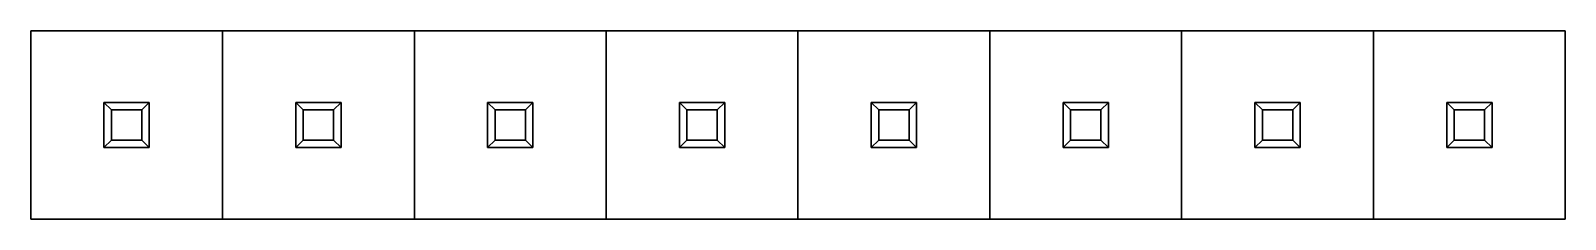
# Model space of a CAD drawing. Extents: x -1.3 to 19.1, y -1.2 to 1.2.
import ezdxf

# ---------------------------------------------------------------- set-up
doc = ezdxf.new("R2010")
doc.units = 0
doc.layers.get('0').update_dxf_attribs({"linetype": 'CONTINUOUS'})

# ---------------------------------------------------------------- blocks, each defined once
blk = doc.blocks.new('*U2')
at = {"color": 50, "extrusion": (0, 0.948683, -0.316228)}
for p, q in [((-0.2, 0.2, -3), (-0.3, 0.3, -2.7)), ((-0.3, 0.3, -2.7), (0.3, 0.3, -2.7)), ((0.2, 0.2, -3), (0.3, 0.3, -2.7)), ((0.2, 0.2, -3), (-0.2, 0.2, -3))]:
    blk.add_line(p, q, dxfattribs=at)
at = {"color": 50, "extrusion": (-0.948683, 0, -0.316228)}
for p, q in [((-0.3, -0.3, -2.7), (-0.3, 0.3, -2.7)), ((-0.2, 0.2, -3), (-0.3, 0.3, -2.7)), ((-0.2, 0.2, -3), (-0.2, -0.2, -3)), ((-0.3, -0.3, -2.7), (-0.2, -0.2, -3))]:
    blk.add_line(p, q, dxfattribs=at)
at = {"color": 50, "extrusion": (-1, 0, 0)}
for p, q in [((-0.3, -0.3, -2.7), (-0.3, 0.3, -2.7)), ((-0.3, 0.3, 9.1), (-0.3, -0.3, 9.1)), ((-0.3, 0.3, -2.7), (-0.3, 0.3, 9.1)), ((-0.3, -0.3, -2.7), (-0.3, -0.3, 9.1))]:
    blk.add_line(p, q, dxfattribs=at)
at = {"color": 50, "extrusion": (-0.948683, 0, 0.316228)}
for p, q in [((-0.2, 0.2, 9.4), (-0.3, 0.3, 9.1)), ((-0.3, 0.3, 9.1), (-0.3, -0.3, 9.1)), ((-0.2, -0.2, 9.4), (-0.2, 0.2, 9.4)), ((-0.2, -0.2, 9.4), (-0.3, -0.3, 9.1))]:
    blk.add_line(p, q, dxfattribs=at)
at = {"color": 50, "extrusion": (0, 0.948683, 0.316228)}
for p, q in [((0.3, 0.3, 9.1), (-0.3, 0.3, 9.1)), ((-0.2, 0.2, 9.4), (-0.3, 0.3, 9.1)), ((0.2, 0.2, 9.4), (0.3, 0.3, 9.1)), ((-0.2, 0.2, 9.4), (0.2, 0.2, 9.4))]:
    blk.add_line(p, q, dxfattribs=at)
at = {"color": 50, "extrusion": (0, 1, 0)}
for p, q in [((-0.3, 0.3, -2.7), (0.3, 0.3, -2.7)), ((-0.3, 0.3, -2.7), (-0.3, 0.3, 9.1)), ((0.3, 0.3, 9.1), (-0.3, 0.3, 9.1)), ((0.3, 0.3, -2.7), (0.3, 0.3, 9.1))]:
    blk.add_line(p, q, dxfattribs=at)
at = {"color": 50, "extrusion": (0.948683, 0, -0.316228)}
for p, q in [((0.2, 0.2, -3), (0.3, 0.3, -2.7)), ((0.3, 0.3, -2.7), (0.3, -0.3, -2.7)), ((0.2, -0.2, -3), (0.2, 0.2, -3)), ((0.2, -0.2, -3), (0.3, -0.3, -2.7))]:
    blk.add_line(p, q, dxfattribs=at)
at = {"color": 50, "extrusion": (0.948683, 0, 0.316228)}
for p, q in [((0.2, 0.2, 9.4), (0.3, 0.3, 9.1)), ((0.3, -0.3, 9.1), (0.3, 0.3, 9.1)), ((0.2, 0.2, 9.4), (0.2, -0.2, 9.4)), ((0.2, -0.2, 9.4), (0.3, -0.3, 9.1))]:
    blk.add_line(p, q, dxfattribs=at)
at = {"color": 50, "extrusion": (1, 0, 0)}
for p, q in [((0.3, 0.3, -2.7), (0.3, -0.3, -2.7)), ((0.3, 0.3, -2.7), (0.3, 0.3, 9.1)), ((0.3, -0.3, 9.1), (0.3, 0.3, 9.1)), ((0.3, -0.3, -2.7), (0.3, -0.3, 9.1))]:
    blk.add_line(p, q, dxfattribs=at)
at = {"color": 50, "extrusion": (0, 0, -1)}
for p, q in [((-0.2, 0.2, -3), (-0.2, -0.2, -3)), ((0.2, 0.2, -3), (-0.2, 0.2, -3)), ((0.2, -0.2, -3), (0.2, 0.2, -3)), ((-0.2, -0.2, -3), (0.2, -0.2, -3))]:
    blk.add_line(p, q, dxfattribs=at)
at = {"color": 50}
for p, q in [((-0.2, 0.2, 9.4), (0.2, 0.2, 9.4)), ((-0.2, -0.2, 9.4), (-0.2, 0.2, 9.4)), ((0.2, 0.2, 9.4), (0.2, -0.2, 9.4)), ((0.2, -0.2, 9.4), (-0.2, -0.2, 9.4))]:
    blk.add_line(p, q, dxfattribs=at)
at = {"color": 50, "extrusion": (0, -0.948683, -0.316228)}
for p, q in [((-0.3, -0.3, -2.7), (-0.2, -0.2, -3)), ((-0.2, -0.2, -3), (0.2, -0.2, -3)), ((0.2, -0.2, -3), (0.3, -0.3, -2.7)), ((0.3, -0.3, -2.7), (-0.3, -0.3, -2.7))]:
    blk.add_line(p, q, dxfattribs=at)
at = {"color": 50, "extrusion": (0, -0.948683, 0.316228)}
for p, q in [((-0.2, -0.2, 9.4), (-0.3, -0.3, 9.1)), ((0.2, -0.2, 9.4), (-0.2, -0.2, 9.4)), ((0.2, -0.2, 9.4), (0.3, -0.3, 9.1)), ((-0.3, -0.3, 9.1), (0.3, -0.3, 9.1))]:
    blk.add_line(p, q, dxfattribs=at)
at = {"color": 50, "extrusion": (0, -1, 0)}
for p, q in [((0.3, -0.3, -2.7), (-0.3, -0.3, -2.7)), ((-0.3, -0.3, 9.1), (0.3, -0.3, 9.1)), ((-0.3, -0.3, -2.7), (-0.3, -0.3, 9.1)), ((0.3, -0.3, -2.7), (0.3, -0.3, 9.1))]:
    blk.add_line(p, q, dxfattribs=at)
blk = doc.blocks.new('*U3')
at = {"color": 250, "extrusion": (-1, 0, 0)}
for p, q in [((-1.27, -1.25, 2.8), (-1.27, 1.25, 2.8)), ((-1.27, 1.25), (-1.27, 1.25, 2.8)), ((-1.27, 1.25), (-1.27, -1.25)), ((-1.27, -1.25), (-1.27, -1.25, 2.8))]:
    blk.add_line(p, q, dxfattribs=at)
at = {"color": 250, "extrusion": (0, 1, 0)}
for p, q in [((-1.27, 1.25, 2.8), (1.27, 1.25, 2.8)), ((1.27, 1.25), (-1.27, 1.25)), ((-1.27, 1.25), (-1.27, 1.25, 2.8)), ((1.27, 1.25), (1.27, 1.25, 2.8))]:
    blk.add_line(p, q, dxfattribs=at)
at = {"color": 250}
for p, q in [((-1.27, -1.25, 2.8), (-1.27, 1.25, 2.8)), ((-1.27, 1.25, 2.8), (1.27, 1.25, 2.8)), ((1.27, 1.25, 2.8), (1.27, -1.25, 2.8)), ((1.27, -1.25, 2.8), (-1.27, -1.25, 2.8))]:
    blk.add_line(p, q, dxfattribs=at)
at = {"color": 250, "extrusion": (0, 0, -1)}
for p, q in [((-1.27, 1.25), (-1.27, -1.25)), ((1.27, 1.25), (-1.27, 1.25)), ((1.27, -1.25), (1.27, 1.25)), ((-1.27, -1.25), (1.27, -1.25))]:
    blk.add_line(p, q, dxfattribs=at)
at = {"color": 250, "extrusion": (1, 0, 0)}
for p, q in [((1.27, 1.25, 2.8), (1.27, -1.25, 2.8)), ((1.27, -1.25), (1.27, 1.25)), ((1.27, 1.25), (1.27, 1.25, 2.8)), ((1.27, -1.25), (1.27, -1.25, 2.8))]:
    blk.add_line(p, q, dxfattribs=at)
at = {"color": 250, "extrusion": (0, -1, 0)}
for p, q in [((1.27, -1.25, 2.8), (-1.27, -1.25, 2.8)), ((-1.27, -1.25), (-1.27, -1.25, 2.8)), ((-1.27, -1.25), (1.27, -1.25)), ((1.27, -1.25), (1.27, -1.25, 2.8))]:
    blk.add_line(p, q, dxfattribs=at)
blk = doc.blocks.new('*U4')
at = {"color": 250, "extrusion": (-1, 0, 0)}
for p, q in [((1.27, -1.25, 2.8), (1.27, 1.25, 2.8)), ((1.27, 1.25), (1.27, 1.25, 2.8)), ((1.27, 1.25), (1.27, -1.25)), ((1.27, -1.25), (1.27, -1.25, 2.8))]:
    blk.add_line(p, q, dxfattribs=at)
at = {"color": 250, "extrusion": (0, 1, 0)}
for p, q in [((1.27, 1.25, 2.8), (3.81, 1.25, 2.8)), ((3.81, 1.25), (1.27, 1.25)), ((1.27, 1.25), (1.27, 1.25, 2.8)), ((3.81, 1.25), (3.81, 1.25, 2.8))]:
    blk.add_line(p, q, dxfattribs=at)
at = {"color": 250}
for p, q in [((1.27, -1.25, 2.8), (1.27, 1.25, 2.8)), ((1.27, 1.25, 2.8), (3.81, 1.25, 2.8)), ((3.81, 1.25, 2.8), (3.81, -1.25, 2.8)), ((3.81, -1.25, 2.8), (1.27, -1.25, 2.8))]:
    blk.add_line(p, q, dxfattribs=at)
at = {"color": 250, "extrusion": (0, 0, -1)}
for p, q in [((1.27, 1.25), (1.27, -1.25)), ((3.81, 1.25), (1.27, 1.25)), ((3.81, -1.25), (3.81, 1.25)), ((1.27, -1.25), (3.81, -1.25))]:
    blk.add_line(p, q, dxfattribs=at)
at = {"color": 250, "extrusion": (1, 0, 0)}
for p, q in [((3.81, 1.25, 2.8), (3.81, -1.25, 2.8)), ((3.81, -1.25), (3.81, 1.25)), ((3.81, 1.25), (3.81, 1.25, 2.8)), ((3.81, -1.25), (3.81, -1.25, 2.8))]:
    blk.add_line(p, q, dxfattribs=at)
at = {"color": 250, "extrusion": (0, -1, 0)}
for p, q in [((3.81, -1.25, 2.8), (1.27, -1.25, 2.8)), ((1.27, -1.25), (1.27, -1.25, 2.8)), ((1.27, -1.25), (3.81, -1.25)), ((3.81, -1.25), (3.81, -1.25, 2.8))]:
    blk.add_line(p, q, dxfattribs=at)
blk = doc.blocks.new('*U5')
at = {"color": 250, "extrusion": (-1, 0, 0)}
for p, q in [((3.81, -1.25, 2.8), (3.81, 1.25, 2.8)), ((3.81, 1.25), (3.81, 1.25, 2.8)), ((3.81, 1.25), (3.81, -1.25)), ((3.81, -1.25), (3.81, -1.25, 2.8))]:
    blk.add_line(p, q, dxfattribs=at)
at = {"color": 250, "extrusion": (0, 1, 0)}
for p, q in [((3.81, 1.25, 2.8), (6.35, 1.25, 2.8)), ((6.35, 1.25), (3.81, 1.25)), ((3.81, 1.25), (3.81, 1.25, 2.8)), ((6.35, 1.25), (6.35, 1.25, 2.8))]:
    blk.add_line(p, q, dxfattribs=at)
at = {"color": 250}
for p, q in [((3.81, -1.25, 2.8), (3.81, 1.25, 2.8)), ((3.81, 1.25, 2.8), (6.35, 1.25, 2.8)), ((6.35, 1.25, 2.8), (6.35, -1.25, 2.8)), ((6.35, -1.25, 2.8), (3.81, -1.25, 2.8))]:
    blk.add_line(p, q, dxfattribs=at)
at = {"color": 250, "extrusion": (0, 0, -1)}
for p, q in [((3.81, 1.25), (3.81, -1.25)), ((6.35, 1.25), (3.81, 1.25)), ((6.35, -1.25), (6.35, 1.25)), ((3.81, -1.25), (6.35, -1.25))]:
    blk.add_line(p, q, dxfattribs=at)
at = {"color": 250, "extrusion": (1, 0, 0)}
for p, q in [((6.35, 1.25, 2.8), (6.35, -1.25, 2.8)), ((6.35, -1.25), (6.35, 1.25)), ((6.35, 1.25), (6.35, 1.25, 2.8)), ((6.35, -1.25), (6.35, -1.25, 2.8))]:
    blk.add_line(p, q, dxfattribs=at)
at = {"color": 250, "extrusion": (0, -1, 0)}
for p, q in [((6.35, -1.25, 2.8), (3.81, -1.25, 2.8)), ((3.81, -1.25), (3.81, -1.25, 2.8)), ((3.81, -1.25), (6.35, -1.25)), ((6.35, -1.25), (6.35, -1.25, 2.8))]:
    blk.add_line(p, q, dxfattribs=at)
blk = doc.blocks.new('*U6')
at = {"color": 50, "extrusion": (0, 0.948683, -0.316228)}
for p, q in [((2.34, 0.2, -3), (2.24, 0.3, -2.7)), ((2.24, 0.3, -2.7), (2.84, 0.3, -2.7)), ((2.74, 0.2, -3), (2.84, 0.3, -2.7)), ((2.74, 0.2, -3), (2.34, 0.2, -3))]:
    blk.add_line(p, q, dxfattribs=at)
at = {"color": 50, "extrusion": (-0.948683, 0, -0.316228)}
for p, q in [((2.24, -0.3, -2.7), (2.24, 0.3, -2.7)), ((2.34, 0.2, -3), (2.24, 0.3, -2.7)), ((2.34, 0.2, -3), (2.34, -0.2, -3)), ((2.24, -0.3, -2.7), (2.34, -0.2, -3))]:
    blk.add_line(p, q, dxfattribs=at)
at = {"color": 50, "extrusion": (-1, 0, 0)}
for p, q in [((2.24, -0.3, -2.7), (2.24, 0.3, -2.7)), ((2.24, 0.3, 9.1), (2.24, -0.3, 9.1)), ((2.24, 0.3, -2.7), (2.24, 0.3, 9.1)), ((2.24, -0.3, -2.7), (2.24, -0.3, 9.1))]:
    blk.add_line(p, q, dxfattribs=at)
at = {"color": 50, "extrusion": (-0.948683, 0, 0.316228)}
for p, q in [((2.34, 0.2, 9.4), (2.24, 0.3, 9.1)), ((2.24, 0.3, 9.1), (2.24, -0.3, 9.1)), ((2.34, -0.2, 9.4), (2.34, 0.2, 9.4)), ((2.34, -0.2, 9.4), (2.24, -0.3, 9.1))]:
    blk.add_line(p, q, dxfattribs=at)
at = {"color": 50, "extrusion": (0, 0.948683, 0.316228)}
for p, q in [((2.84, 0.3, 9.1), (2.24, 0.3, 9.1)), ((2.34, 0.2, 9.4), (2.24, 0.3, 9.1)), ((2.74, 0.2, 9.4), (2.84, 0.3, 9.1)), ((2.34, 0.2, 9.4), (2.74, 0.2, 9.4))]:
    blk.add_line(p, q, dxfattribs=at)
at = {"color": 50, "extrusion": (0, 1, 0)}
for p, q in [((2.24, 0.3, -2.7), (2.84, 0.3, -2.7)), ((2.24, 0.3, -2.7), (2.24, 0.3, 9.1)), ((2.84, 0.3, 9.1), (2.24, 0.3, 9.1)), ((2.84, 0.3, -2.7), (2.84, 0.3, 9.1))]:
    blk.add_line(p, q, dxfattribs=at)
at = {"color": 50, "extrusion": (0.948683, 0, -0.316228)}
for p, q in [((2.74, 0.2, -3), (2.84, 0.3, -2.7)), ((2.84, 0.3, -2.7), (2.84, -0.3, -2.7)), ((2.74, -0.2, -3), (2.74, 0.2, -3)), ((2.74, -0.2, -3), (2.84, -0.3, -2.7))]:
    blk.add_line(p, q, dxfattribs=at)
at = {"color": 50, "extrusion": (0.948683, 0, 0.316228)}
for p, q in [((2.74, 0.2, 9.4), (2.84, 0.3, 9.1)), ((2.84, -0.3, 9.1), (2.84, 0.3, 9.1)), ((2.74, 0.2, 9.4), (2.74, -0.2, 9.4)), ((2.74, -0.2, 9.4), (2.84, -0.3, 9.1))]:
    blk.add_line(p, q, dxfattribs=at)
at = {"color": 50, "extrusion": (1, 0, 0)}
for p, q in [((2.84, 0.3, -2.7), (2.84, -0.3, -2.7)), ((2.84, 0.3, -2.7), (2.84, 0.3, 9.1)), ((2.84, -0.3, 9.1), (2.84, 0.3, 9.1)), ((2.84, -0.3, -2.7), (2.84, -0.3, 9.1))]:
    blk.add_line(p, q, dxfattribs=at)
at = {"color": 50, "extrusion": (0, 0, -1)}
for p, q in [((2.34, 0.2, -3), (2.34, -0.2, -3)), ((2.74, 0.2, -3), (2.34, 0.2, -3)), ((2.74, -0.2, -3), (2.74, 0.2, -3)), ((2.34, -0.2, -3), (2.74, -0.2, -3))]:
    blk.add_line(p, q, dxfattribs=at)
at = {"color": 50}
for p, q in [((2.34, 0.2, 9.4), (2.74, 0.2, 9.4)), ((2.34, -0.2, 9.4), (2.34, 0.2, 9.4)), ((2.74, 0.2, 9.4), (2.74, -0.2, 9.4)), ((2.74, -0.2, 9.4), (2.34, -0.2, 9.4))]:
    blk.add_line(p, q, dxfattribs=at)
at = {"color": 50, "extrusion": (0, -0.948683, -0.316228)}
for p, q in [((2.24, -0.3, -2.7), (2.34, -0.2, -3)), ((2.34, -0.2, -3), (2.74, -0.2, -3)), ((2.74, -0.2, -3), (2.84, -0.3, -2.7)), ((2.84, -0.3, -2.7), (2.24, -0.3, -2.7))]:
    blk.add_line(p, q, dxfattribs=at)
at = {"color": 50, "extrusion": (0, -0.948683, 0.316228)}
for p, q in [((2.34, -0.2, 9.4), (2.24, -0.3, 9.1)), ((2.74, -0.2, 9.4), (2.34, -0.2, 9.4)), ((2.74, -0.2, 9.4), (2.84, -0.3, 9.1)), ((2.24, -0.3, 9.1), (2.84, -0.3, 9.1))]:
    blk.add_line(p, q, dxfattribs=at)
at = {"color": 50, "extrusion": (0, -1, 0)}
for p, q in [((2.84, -0.3, -2.7), (2.24, -0.3, -2.7)), ((2.24, -0.3, 9.1), (2.84, -0.3, 9.1)), ((2.24, -0.3, -2.7), (2.24, -0.3, 9.1)), ((2.84, -0.3, -2.7), (2.84, -0.3, 9.1))]:
    blk.add_line(p, q, dxfattribs=at)
blk = doc.blocks.new('*U7')
at = {"color": 50, "extrusion": (0, 0.948683, -0.316228)}
for p, q in [((4.88, 0.2, -3), (4.78, 0.3, -2.7)), ((4.78, 0.3, -2.7), (5.38, 0.3, -2.7)), ((5.28, 0.2, -3), (5.38, 0.3, -2.7)), ((5.28, 0.2, -3), (4.88, 0.2, -3))]:
    blk.add_line(p, q, dxfattribs=at)
at = {"color": 50, "extrusion": (-0.948683, 0, -0.316228)}
for p, q in [((4.78, -0.3, -2.7), (4.78, 0.3, -2.7)), ((4.88, 0.2, -3), (4.78, 0.3, -2.7)), ((4.88, 0.2, -3), (4.88, -0.2, -3)), ((4.78, -0.3, -2.7), (4.88, -0.2, -3))]:
    blk.add_line(p, q, dxfattribs=at)
at = {"color": 50, "extrusion": (-1, 0, 0)}
for p, q in [((4.78, -0.3, -2.7), (4.78, 0.3, -2.7)), ((4.78, 0.3, 9.1), (4.78, -0.3, 9.1)), ((4.78, 0.3, -2.7), (4.78, 0.3, 9.1)), ((4.78, -0.3, -2.7), (4.78, -0.3, 9.1))]:
    blk.add_line(p, q, dxfattribs=at)
at = {"color": 50, "extrusion": (-0.948683, 0, 0.316228)}
for p, q in [((4.88, 0.2, 9.4), (4.78, 0.3, 9.1)), ((4.78, 0.3, 9.1), (4.78, -0.3, 9.1)), ((4.88, -0.2, 9.4), (4.88, 0.2, 9.4)), ((4.88, -0.2, 9.4), (4.78, -0.3, 9.1))]:
    blk.add_line(p, q, dxfattribs=at)
at = {"color": 50, "extrusion": (0, 0.948683, 0.316228)}
for p, q in [((5.38, 0.3, 9.1), (4.78, 0.3, 9.1)), ((4.88, 0.2, 9.4), (4.78, 0.3, 9.1)), ((5.28, 0.2, 9.4), (5.38, 0.3, 9.1)), ((4.88, 0.2, 9.4), (5.28, 0.2, 9.4))]:
    blk.add_line(p, q, dxfattribs=at)
at = {"color": 50, "extrusion": (0, 1, 0)}
for p, q in [((4.78, 0.3, -2.7), (5.38, 0.3, -2.7)), ((4.78, 0.3, -2.7), (4.78, 0.3, 9.1)), ((5.38, 0.3, 9.1), (4.78, 0.3, 9.1)), ((5.38, 0.3, -2.7), (5.38, 0.3, 9.1))]:
    blk.add_line(p, q, dxfattribs=at)
at = {"color": 50, "extrusion": (0.948683, 0, -0.316228)}
for p, q in [((5.28, 0.2, -3), (5.38, 0.3, -2.7)), ((5.38, 0.3, -2.7), (5.38, -0.3, -2.7)), ((5.28, -0.2, -3), (5.28, 0.2, -3)), ((5.28, -0.2, -3), (5.38, -0.3, -2.7))]:
    blk.add_line(p, q, dxfattribs=at)
at = {"color": 50, "extrusion": (0.948683, 0, 0.316228)}
for p, q in [((5.28, 0.2, 9.4), (5.38, 0.3, 9.1)), ((5.38, -0.3, 9.1), (5.38, 0.3, 9.1)), ((5.28, 0.2, 9.4), (5.28, -0.2, 9.4)), ((5.28, -0.2, 9.4), (5.38, -0.3, 9.1))]:
    blk.add_line(p, q, dxfattribs=at)
at = {"color": 50, "extrusion": (1, 0, 0)}
for p, q in [((5.38, 0.3, -2.7), (5.38, -0.3, -2.7)), ((5.38, 0.3, -2.7), (5.38, 0.3, 9.1)), ((5.38, -0.3, 9.1), (5.38, 0.3, 9.1)), ((5.38, -0.3, -2.7), (5.38, -0.3, 9.1))]:
    blk.add_line(p, q, dxfattribs=at)
at = {"color": 50, "extrusion": (0, 0, -1)}
for p, q in [((4.88, 0.2, -3), (4.88, -0.2, -3)), ((5.28, 0.2, -3), (4.88, 0.2, -3)), ((5.28, -0.2, -3), (5.28, 0.2, -3)), ((4.88, -0.2, -3), (5.28, -0.2, -3))]:
    blk.add_line(p, q, dxfattribs=at)
at = {"color": 50}
for p, q in [((4.88, 0.2, 9.4), (5.28, 0.2, 9.4)), ((4.88, -0.2, 9.4), (4.88, 0.2, 9.4)), ((5.28, 0.2, 9.4), (5.28, -0.2, 9.4)), ((5.28, -0.2, 9.4), (4.88, -0.2, 9.4))]:
    blk.add_line(p, q, dxfattribs=at)
at = {"color": 50, "extrusion": (0, -0.948683, -0.316228)}
for p, q in [((4.78, -0.3, -2.7), (4.88, -0.2, -3)), ((4.88, -0.2, -3), (5.28, -0.2, -3)), ((5.28, -0.2, -3), (5.38, -0.3, -2.7)), ((5.38, -0.3, -2.7), (4.78, -0.3, -2.7))]:
    blk.add_line(p, q, dxfattribs=at)
at = {"color": 50, "extrusion": (0, -0.948683, 0.316228)}
for p, q in [((4.88, -0.2, 9.4), (4.78, -0.3, 9.1)), ((5.28, -0.2, 9.4), (4.88, -0.2, 9.4)), ((5.28, -0.2, 9.4), (5.38, -0.3, 9.1)), ((4.78, -0.3, 9.1), (5.38, -0.3, 9.1))]:
    blk.add_line(p, q, dxfattribs=at)
at = {"color": 50, "extrusion": (0, -1, 0)}
for p, q in [((5.38, -0.3, -2.7), (4.78, -0.3, -2.7)), ((4.78, -0.3, 9.1), (5.38, -0.3, 9.1)), ((4.78, -0.3, -2.7), (4.78, -0.3, 9.1)), ((5.38, -0.3, -2.7), (5.38, -0.3, 9.1))]:
    blk.add_line(p, q, dxfattribs=at)
blk = doc.blocks.new('*U8')
at = {"color": 50, "extrusion": (0, 0.948683, -0.316228)}
for p, q in [((9.96, 0.2, -3), (9.86, 0.3, -2.7)), ((9.86, 0.3, -2.7), (10.46, 0.3, -2.7)), ((10.36, 0.2, -3), (10.46, 0.3, -2.7)), ((10.36, 0.2, -3), (9.96, 0.2, -3))]:
    blk.add_line(p, q, dxfattribs=at)
at = {"color": 50, "extrusion": (-0.948683, 0, -0.316228)}
for p, q in [((9.86, -0.3, -2.7), (9.86, 0.3, -2.7)), ((9.96, 0.2, -3), (9.86, 0.3, -2.7)), ((9.96, 0.2, -3), (9.96, -0.2, -3)), ((9.86, -0.3, -2.7), (9.96, -0.2, -3))]:
    blk.add_line(p, q, dxfattribs=at)
at = {"color": 50, "extrusion": (-1, 0, 0)}
for p, q in [((9.86, -0.3, -2.7), (9.86, 0.3, -2.7)), ((9.86, 0.3, 9.1), (9.86, -0.3, 9.1)), ((9.86, 0.3, -2.7), (9.86, 0.3, 9.1)), ((9.86, -0.3, -2.7), (9.86, -0.3, 9.1))]:
    blk.add_line(p, q, dxfattribs=at)
at = {"color": 50, "extrusion": (-0.948683, 0, 0.316228)}
for p, q in [((9.96, 0.2, 9.4), (9.86, 0.3, 9.1)), ((9.86, 0.3, 9.1), (9.86, -0.3, 9.1)), ((9.96, -0.2, 9.4), (9.96, 0.2, 9.4)), ((9.96, -0.2, 9.4), (9.86, -0.3, 9.1))]:
    blk.add_line(p, q, dxfattribs=at)
at = {"color": 50, "extrusion": (0, 0.948683, 0.316228)}
for p, q in [((10.46, 0.3, 9.1), (9.86, 0.3, 9.1)), ((9.96, 0.2, 9.4), (9.86, 0.3, 9.1)), ((10.36, 0.2, 9.4), (10.46, 0.3, 9.1)), ((9.96, 0.2, 9.4), (10.36, 0.2, 9.4))]:
    blk.add_line(p, q, dxfattribs=at)
at = {"color": 50, "extrusion": (0, 1, 0)}
for p, q in [((9.86, 0.3, -2.7), (10.46, 0.3, -2.7)), ((9.86, 0.3, -2.7), (9.86, 0.3, 9.1)), ((10.46, 0.3, 9.1), (9.86, 0.3, 9.1)), ((10.46, 0.3, -2.7), (10.46, 0.3, 9.1))]:
    blk.add_line(p, q, dxfattribs=at)
at = {"color": 50, "extrusion": (0.948683, 0, -0.316228)}
for p, q in [((10.36, 0.2, -3), (10.46, 0.3, -2.7)), ((10.46, 0.3, -2.7), (10.46, -0.3, -2.7)), ((10.36, -0.2, -3), (10.36, 0.2, -3)), ((10.36, -0.2, -3), (10.46, -0.3, -2.7))]:
    blk.add_line(p, q, dxfattribs=at)
at = {"color": 50, "extrusion": (0.948683, 0, 0.316228)}
for p, q in [((10.36, 0.2, 9.4), (10.46, 0.3, 9.1)), ((10.46, -0.3, 9.1), (10.46, 0.3, 9.1)), ((10.36, 0.2, 9.4), (10.36, -0.2, 9.4)), ((10.36, -0.2, 9.4), (10.46, -0.3, 9.1))]:
    blk.add_line(p, q, dxfattribs=at)
at = {"color": 50, "extrusion": (1, 0, 0)}
for p, q in [((10.46, 0.3, -2.7), (10.46, -0.3, -2.7)), ((10.46, 0.3, -2.7), (10.46, 0.3, 9.1)), ((10.46, -0.3, 9.1), (10.46, 0.3, 9.1)), ((10.46, -0.3, -2.7), (10.46, -0.3, 9.1))]:
    blk.add_line(p, q, dxfattribs=at)
at = {"color": 50, "extrusion": (0, 0, -1)}
for p, q in [((9.96, 0.2, -3), (9.96, -0.2, -3)), ((10.36, 0.2, -3), (9.96, 0.2, -3)), ((10.36, -0.2, -3), (10.36, 0.2, -3)), ((9.96, -0.2, -3), (10.36, -0.2, -3))]:
    blk.add_line(p, q, dxfattribs=at)
at = {"color": 50}
for p, q in [((9.96, 0.2, 9.4), (10.36, 0.2, 9.4)), ((9.96, -0.2, 9.4), (9.96, 0.2, 9.4)), ((10.36, 0.2, 9.4), (10.36, -0.2, 9.4)), ((10.36, -0.2, 9.4), (9.96, -0.2, 9.4))]:
    blk.add_line(p, q, dxfattribs=at)
at = {"color": 50, "extrusion": (0, -0.948683, -0.316228)}
for p, q in [((9.86, -0.3, -2.7), (9.96, -0.2, -3)), ((9.96, -0.2, -3), (10.36, -0.2, -3)), ((10.36, -0.2, -3), (10.46, -0.3, -2.7)), ((10.46, -0.3, -2.7), (9.86, -0.3, -2.7))]:
    blk.add_line(p, q, dxfattribs=at)
at = {"color": 50, "extrusion": (0, -0.948683, 0.316228)}
for p, q in [((9.96, -0.2, 9.4), (9.86, -0.3, 9.1)), ((10.36, -0.2, 9.4), (9.96, -0.2, 9.4)), ((10.36, -0.2, 9.4), (10.46, -0.3, 9.1)), ((9.86, -0.3, 9.1), (10.46, -0.3, 9.1))]:
    blk.add_line(p, q, dxfattribs=at)
at = {"color": 50, "extrusion": (0, -1, 0)}
for p, q in [((10.46, -0.3, -2.7), (9.86, -0.3, -2.7)), ((9.86, -0.3, 9.1), (10.46, -0.3, 9.1)), ((9.86, -0.3, -2.7), (9.86, -0.3, 9.1)), ((10.46, -0.3, -2.7), (10.46, -0.3, 9.1))]:
    blk.add_line(p, q, dxfattribs=at)
blk = doc.blocks.new('*U9')
at = {"color": 50, "extrusion": (0, 0.948683, -0.316228)}
for p, q in [((7.42, 0.2, -3), (7.32, 0.3, -2.7)), ((7.32, 0.3, -2.7), (7.92, 0.3, -2.7)), ((7.82, 0.2, -3), (7.92, 0.3, -2.7)), ((7.82, 0.2, -3), (7.42, 0.2, -3))]:
    blk.add_line(p, q, dxfattribs=at)
at = {"color": 50, "extrusion": (-0.948683, 0, -0.316228)}
for p, q in [((7.32, -0.3, -2.7), (7.32, 0.3, -2.7)), ((7.42, 0.2, -3), (7.32, 0.3, -2.7)), ((7.42, 0.2, -3), (7.42, -0.2, -3)), ((7.32, -0.3, -2.7), (7.42, -0.2, -3))]:
    blk.add_line(p, q, dxfattribs=at)
at = {"color": 50, "extrusion": (-1, 0, 0)}
for p, q in [((7.32, -0.3, -2.7), (7.32, 0.3, -2.7)), ((7.32, 0.3, 9.1), (7.32, -0.3, 9.1)), ((7.32, 0.3, -2.7), (7.32, 0.3, 9.1)), ((7.32, -0.3, -2.7), (7.32, -0.3, 9.1))]:
    blk.add_line(p, q, dxfattribs=at)
at = {"color": 50, "extrusion": (-0.948683, 0, 0.316228)}
for p, q in [((7.42, 0.2, 9.4), (7.32, 0.3, 9.1)), ((7.32, 0.3, 9.1), (7.32, -0.3, 9.1)), ((7.42, -0.2, 9.4), (7.42, 0.2, 9.4)), ((7.42, -0.2, 9.4), (7.32, -0.3, 9.1))]:
    blk.add_line(p, q, dxfattribs=at)
at = {"color": 50, "extrusion": (0, 0.948683, 0.316228)}
for p, q in [((7.92, 0.3, 9.1), (7.32, 0.3, 9.1)), ((7.42, 0.2, 9.4), (7.32, 0.3, 9.1)), ((7.82, 0.2, 9.4), (7.92, 0.3, 9.1)), ((7.42, 0.2, 9.4), (7.82, 0.2, 9.4))]:
    blk.add_line(p, q, dxfattribs=at)
at = {"color": 50, "extrusion": (0, 1, 0)}
for p, q in [((7.32, 0.3, -2.7), (7.92, 0.3, -2.7)), ((7.32, 0.3, -2.7), (7.32, 0.3, 9.1)), ((7.92, 0.3, 9.1), (7.32, 0.3, 9.1)), ((7.92, 0.3, -2.7), (7.92, 0.3, 9.1))]:
    blk.add_line(p, q, dxfattribs=at)
at = {"color": 50, "extrusion": (0.948683, 0, -0.316228)}
for p, q in [((7.82, 0.2, -3), (7.92, 0.3, -2.7)), ((7.92, 0.3, -2.7), (7.92, -0.3, -2.7)), ((7.82, -0.2, -3), (7.82, 0.2, -3)), ((7.82, -0.2, -3), (7.92, -0.3, -2.7))]:
    blk.add_line(p, q, dxfattribs=at)
at = {"color": 50, "extrusion": (0.948683, 0, 0.316228)}
for p, q in [((7.82, 0.2, 9.4), (7.92, 0.3, 9.1)), ((7.92, -0.3, 9.1), (7.92, 0.3, 9.1)), ((7.82, 0.2, 9.4), (7.82, -0.2, 9.4)), ((7.82, -0.2, 9.4), (7.92, -0.3, 9.1))]:
    blk.add_line(p, q, dxfattribs=at)
at = {"color": 50, "extrusion": (1, 0, 0)}
for p, q in [((7.92, 0.3, -2.7), (7.92, -0.3, -2.7)), ((7.92, 0.3, -2.7), (7.92, 0.3, 9.1)), ((7.92, -0.3, 9.1), (7.92, 0.3, 9.1)), ((7.92, -0.3, -2.7), (7.92, -0.3, 9.1))]:
    blk.add_line(p, q, dxfattribs=at)
at = {"color": 50, "extrusion": (0, 0, -1)}
for p, q in [((7.42, 0.2, -3), (7.42, -0.2, -3)), ((7.82, 0.2, -3), (7.42, 0.2, -3)), ((7.82, -0.2, -3), (7.82, 0.2, -3)), ((7.42, -0.2, -3), (7.82, -0.2, -3))]:
    blk.add_line(p, q, dxfattribs=at)
at = {"color": 50}
for p, q in [((7.42, 0.2, 9.4), (7.82, 0.2, 9.4)), ((7.42, -0.2, 9.4), (7.42, 0.2, 9.4)), ((7.82, 0.2, 9.4), (7.82, -0.2, 9.4)), ((7.82, -0.2, 9.4), (7.42, -0.2, 9.4))]:
    blk.add_line(p, q, dxfattribs=at)
at = {"color": 50, "extrusion": (0, -0.948683, -0.316228)}
for p, q in [((7.32, -0.3, -2.7), (7.42, -0.2, -3)), ((7.42, -0.2, -3), (7.82, -0.2, -3)), ((7.82, -0.2, -3), (7.92, -0.3, -2.7)), ((7.92, -0.3, -2.7), (7.32, -0.3, -2.7))]:
    blk.add_line(p, q, dxfattribs=at)
at = {"color": 50, "extrusion": (0, -0.948683, 0.316228)}
for p, q in [((7.42, -0.2, 9.4), (7.32, -0.3, 9.1)), ((7.82, -0.2, 9.4), (7.42, -0.2, 9.4)), ((7.82, -0.2, 9.4), (7.92, -0.3, 9.1)), ((7.32, -0.3, 9.1), (7.92, -0.3, 9.1))]:
    blk.add_line(p, q, dxfattribs=at)
at = {"color": 50, "extrusion": (0, -1, 0)}
for p, q in [((7.92, -0.3, -2.7), (7.32, -0.3, -2.7)), ((7.32, -0.3, 9.1), (7.92, -0.3, 9.1)), ((7.32, -0.3, -2.7), (7.32, -0.3, 9.1)), ((7.92, -0.3, -2.7), (7.92, -0.3, 9.1))]:
    blk.add_line(p, q, dxfattribs=at)
blk = doc.blocks.new('*U10')
at = {"color": 250, "extrusion": (-1, 0, 0)}
for p, q in [((8.89, -1.25, 2.8), (8.89, 1.25, 2.8)), ((8.89, 1.25), (8.89, 1.25, 2.8)), ((8.89, 1.25), (8.89, -1.25)), ((8.89, -1.25), (8.89, -1.25, 2.8))]:
    blk.add_line(p, q, dxfattribs=at)
at = {"color": 250, "extrusion": (0, 1, 0)}
for p, q in [((8.89, 1.25, 2.8), (11.43, 1.25, 2.8)), ((11.43, 1.25), (8.89, 1.25)), ((8.89, 1.25), (8.89, 1.25, 2.8)), ((11.43, 1.25), (11.43, 1.25, 2.8))]:
    blk.add_line(p, q, dxfattribs=at)
at = {"color": 250}
for p, q in [((8.89, -1.25, 2.8), (8.89, 1.25, 2.8)), ((8.89, 1.25, 2.8), (11.43, 1.25, 2.8)), ((11.43, 1.25, 2.8), (11.43, -1.25, 2.8)), ((11.43, -1.25, 2.8), (8.89, -1.25, 2.8))]:
    blk.add_line(p, q, dxfattribs=at)
at = {"color": 250, "extrusion": (0, 0, -1)}
for p, q in [((8.89, 1.25), (8.89, -1.25)), ((11.43, 1.25), (8.89, 1.25)), ((11.43, -1.25), (11.43, 1.25)), ((8.89, -1.25), (11.43, -1.25))]:
    blk.add_line(p, q, dxfattribs=at)
at = {"color": 250, "extrusion": (1, 0, 0)}
for p, q in [((11.43, 1.25, 2.8), (11.43, -1.25, 2.8)), ((11.43, -1.25), (11.43, 1.25)), ((11.43, 1.25), (11.43, 1.25, 2.8)), ((11.43, -1.25), (11.43, -1.25, 2.8))]:
    blk.add_line(p, q, dxfattribs=at)
at = {"color": 250, "extrusion": (0, -1, 0)}
for p, q in [((11.43, -1.25, 2.8), (8.89, -1.25, 2.8)), ((8.89, -1.25), (8.89, -1.25, 2.8)), ((8.89, -1.25), (11.43, -1.25)), ((11.43, -1.25), (11.43, -1.25, 2.8))]:
    blk.add_line(p, q, dxfattribs=at)
blk = doc.blocks.new('*U11')
at = {"color": 250, "extrusion": (-1, 0, 0)}
for p, q in [((6.35, -1.25, 2.8), (6.35, 1.25, 2.8)), ((6.35, 1.25), (6.35, 1.25, 2.8)), ((6.35, 1.25), (6.35, -1.25)), ((6.35, -1.25), (6.35, -1.25, 2.8))]:
    blk.add_line(p, q, dxfattribs=at)
at = {"color": 250, "extrusion": (0, 1, 0)}
for p, q in [((6.35, 1.25, 2.8), (8.89, 1.25, 2.8)), ((8.89, 1.25), (6.35, 1.25)), ((6.35, 1.25), (6.35, 1.25, 2.8)), ((8.89, 1.25), (8.89, 1.25, 2.8))]:
    blk.add_line(p, q, dxfattribs=at)
at = {"color": 250}
for p, q in [((6.35, -1.25, 2.8), (6.35, 1.25, 2.8)), ((6.35, 1.25, 2.8), (8.89, 1.25, 2.8)), ((8.89, 1.25, 2.8), (8.89, -1.25, 2.8)), ((8.89, -1.25, 2.8), (6.35, -1.25, 2.8))]:
    blk.add_line(p, q, dxfattribs=at)
at = {"color": 250, "extrusion": (0, 0, -1)}
for p, q in [((6.35, 1.25), (6.35, -1.25)), ((8.89, 1.25), (6.35, 1.25)), ((8.89, -1.25), (8.89, 1.25)), ((6.35, -1.25), (8.89, -1.25))]:
    blk.add_line(p, q, dxfattribs=at)
at = {"color": 250, "extrusion": (1, 0, 0)}
for p, q in [((8.89, 1.25, 2.8), (8.89, -1.25, 2.8)), ((8.89, -1.25), (8.89, 1.25)), ((8.89, 1.25), (8.89, 1.25, 2.8)), ((8.89, -1.25), (8.89, -1.25, 2.8))]:
    blk.add_line(p, q, dxfattribs=at)
at = {"color": 250, "extrusion": (0, -1, 0)}
for p, q in [((8.89, -1.25, 2.8), (6.35, -1.25, 2.8)), ((6.35, -1.25), (6.35, -1.25, 2.8)), ((6.35, -1.25), (8.89, -1.25)), ((8.89, -1.25), (8.89, -1.25, 2.8))]:
    blk.add_line(p, q, dxfattribs=at)
blk = doc.blocks.new('*U12')
at = {"color": 50, "extrusion": (0, 0.948683, -0.316228)}
for p, q in [((17.58, 0.2, -3), (17.48, 0.3, -2.7)), ((17.48, 0.3, -2.7), (18.08, 0.3, -2.7)), ((17.98, 0.2, -3), (18.08, 0.3, -2.7)), ((17.98, 0.2, -3), (17.58, 0.2, -3))]:
    blk.add_line(p, q, dxfattribs=at)
at = {"color": 50, "extrusion": (-0.948683, 0, -0.316228)}
for p, q in [((17.48, -0.3, -2.7), (17.48, 0.3, -2.7)), ((17.58, 0.2, -3), (17.48, 0.3, -2.7)), ((17.58, 0.2, -3), (17.58, -0.2, -3)), ((17.48, -0.3, -2.7), (17.58, -0.2, -3))]:
    blk.add_line(p, q, dxfattribs=at)
at = {"color": 50, "extrusion": (-1, 0, 0)}
for p, q in [((17.48, -0.3, -2.7), (17.48, 0.3, -2.7)), ((17.48, 0.3, 9.1), (17.48, -0.3, 9.1)), ((17.48, 0.3, -2.7), (17.48, 0.3, 9.1)), ((17.48, -0.3, -2.7), (17.48, -0.3, 9.1))]:
    blk.add_line(p, q, dxfattribs=at)
at = {"color": 50, "extrusion": (-0.948683, 0, 0.316228)}
for p, q in [((17.58, 0.2, 9.4), (17.48, 0.3, 9.1)), ((17.48, 0.3, 9.1), (17.48, -0.3, 9.1)), ((17.58, -0.2, 9.4), (17.58, 0.2, 9.4)), ((17.58, -0.2, 9.4), (17.48, -0.3, 9.1))]:
    blk.add_line(p, q, dxfattribs=at)
at = {"color": 50, "extrusion": (0, 0.948683, 0.316228)}
for p, q in [((18.08, 0.3, 9.1), (17.48, 0.3, 9.1)), ((17.58, 0.2, 9.4), (17.48, 0.3, 9.1)), ((17.98, 0.2, 9.4), (18.08, 0.3, 9.1)), ((17.58, 0.2, 9.4), (17.98, 0.2, 9.4))]:
    blk.add_line(p, q, dxfattribs=at)
at = {"color": 50, "extrusion": (0, 1, 0)}
for p, q in [((17.48, 0.3, -2.7), (18.08, 0.3, -2.7)), ((17.48, 0.3, -2.7), (17.48, 0.3, 9.1)), ((18.08, 0.3, 9.1), (17.48, 0.3, 9.1)), ((18.08, 0.3, -2.7), (18.08, 0.3, 9.1))]:
    blk.add_line(p, q, dxfattribs=at)
at = {"color": 50, "extrusion": (0.948683, 0, -0.316228)}
for p, q in [((17.98, 0.2, -3), (18.08, 0.3, -2.7)), ((18.08, 0.3, -2.7), (18.08, -0.3, -2.7)), ((17.98, -0.2, -3), (17.98, 0.2, -3)), ((17.98, -0.2, -3), (18.08, -0.3, -2.7))]:
    blk.add_line(p, q, dxfattribs=at)
at = {"color": 50, "extrusion": (0.948683, 0, 0.316228)}
for p, q in [((17.98, 0.2, 9.4), (18.08, 0.3, 9.1)), ((18.08, -0.3, 9.1), (18.08, 0.3, 9.1)), ((17.98, 0.2, 9.4), (17.98, -0.2, 9.4)), ((17.98, -0.2, 9.4), (18.08, -0.3, 9.1))]:
    blk.add_line(p, q, dxfattribs=at)
at = {"color": 50, "extrusion": (1, 0, 0)}
for p, q in [((18.08, 0.3, -2.7), (18.08, -0.3, -2.7)), ((18.08, 0.3, -2.7), (18.08, 0.3, 9.1)), ((18.08, -0.3, 9.1), (18.08, 0.3, 9.1)), ((18.08, -0.3, -2.7), (18.08, -0.3, 9.1))]:
    blk.add_line(p, q, dxfattribs=at)
at = {"color": 50, "extrusion": (0, 0, -1)}
for p, q in [((17.58, 0.2, -3), (17.58, -0.2, -3)), ((17.98, 0.2, -3), (17.58, 0.2, -3)), ((17.98, -0.2, -3), (17.98, 0.2, -3)), ((17.58, -0.2, -3), (17.98, -0.2, -3))]:
    blk.add_line(p, q, dxfattribs=at)
at = {"color": 50}
for p, q in [((17.58, 0.2, 9.4), (17.98, 0.2, 9.4)), ((17.58, -0.2, 9.4), (17.58, 0.2, 9.4)), ((17.98, 0.2, 9.4), (17.98, -0.2, 9.4)), ((17.98, -0.2, 9.4), (17.58, -0.2, 9.4))]:
    blk.add_line(p, q, dxfattribs=at)
at = {"color": 50, "extrusion": (0, -0.948683, -0.316228)}
for p, q in [((17.48, -0.3, -2.7), (17.58, -0.2, -3)), ((17.58, -0.2, -3), (17.98, -0.2, -3)), ((17.98, -0.2, -3), (18.08, -0.3, -2.7)), ((18.08, -0.3, -2.7), (17.48, -0.3, -2.7))]:
    blk.add_line(p, q, dxfattribs=at)
at = {"color": 50, "extrusion": (0, -0.948683, 0.316228)}
for p, q in [((17.58, -0.2, 9.4), (17.48, -0.3, 9.1)), ((17.98, -0.2, 9.4), (17.58, -0.2, 9.4)), ((17.98, -0.2, 9.4), (18.08, -0.3, 9.1)), ((17.48, -0.3, 9.1), (18.08, -0.3, 9.1))]:
    blk.add_line(p, q, dxfattribs=at)
at = {"color": 50, "extrusion": (0, -1, 0)}
for p, q in [((18.08, -0.3, -2.7), (17.48, -0.3, -2.7)), ((17.48, -0.3, 9.1), (18.08, -0.3, 9.1)), ((17.48, -0.3, -2.7), (17.48, -0.3, 9.1)), ((18.08, -0.3, -2.7), (18.08, -0.3, 9.1))]:
    blk.add_line(p, q, dxfattribs=at)
blk = doc.blocks.new('*U13')
at = {"color": 50, "extrusion": (0, 0.948683, -0.316228)}
for p, q in [((15.04, 0.2, -3), (14.94, 0.3, -2.7)), ((14.94, 0.3, -2.7), (15.54, 0.3, -2.7)), ((15.44, 0.2, -3), (15.54, 0.3, -2.7)), ((15.44, 0.2, -3), (15.04, 0.2, -3))]:
    blk.add_line(p, q, dxfattribs=at)
at = {"color": 50, "extrusion": (-0.948683, 0, -0.316228)}
for p, q in [((14.94, -0.3, -2.7), (14.94, 0.3, -2.7)), ((15.04, 0.2, -3), (14.94, 0.3, -2.7)), ((15.04, 0.2, -3), (15.04, -0.2, -3)), ((14.94, -0.3, -2.7), (15.04, -0.2, -3))]:
    blk.add_line(p, q, dxfattribs=at)
at = {"color": 50, "extrusion": (-1, 0, 0)}
for p, q in [((14.94, -0.3, -2.7), (14.94, 0.3, -2.7)), ((14.94, 0.3, 9.1), (14.94, -0.3, 9.1)), ((14.94, 0.3, -2.7), (14.94, 0.3, 9.1)), ((14.94, -0.3, -2.7), (14.94, -0.3, 9.1))]:
    blk.add_line(p, q, dxfattribs=at)
at = {"color": 50, "extrusion": (-0.948683, 0, 0.316228)}
for p, q in [((15.04, 0.2, 9.4), (14.94, 0.3, 9.1)), ((14.94, 0.3, 9.1), (14.94, -0.3, 9.1)), ((15.04, -0.2, 9.4), (15.04, 0.2, 9.4)), ((15.04, -0.2, 9.4), (14.94, -0.3, 9.1))]:
    blk.add_line(p, q, dxfattribs=at)
at = {"color": 50, "extrusion": (0, 0.948683, 0.316228)}
for p, q in [((15.54, 0.3, 9.1), (14.94, 0.3, 9.1)), ((15.04, 0.2, 9.4), (14.94, 0.3, 9.1)), ((15.44, 0.2, 9.4), (15.54, 0.3, 9.1)), ((15.04, 0.2, 9.4), (15.44, 0.2, 9.4))]:
    blk.add_line(p, q, dxfattribs=at)
at = {"color": 50, "extrusion": (0, 1, 0)}
for p, q in [((14.94, 0.3, -2.7), (15.54, 0.3, -2.7)), ((14.94, 0.3, -2.7), (14.94, 0.3, 9.1)), ((15.54, 0.3, 9.1), (14.94, 0.3, 9.1)), ((15.54, 0.3, -2.7), (15.54, 0.3, 9.1))]:
    blk.add_line(p, q, dxfattribs=at)
at = {"color": 50, "extrusion": (0.948683, 0, -0.316228)}
for p, q in [((15.44, 0.2, -3), (15.54, 0.3, -2.7)), ((15.54, 0.3, -2.7), (15.54, -0.3, -2.7)), ((15.44, -0.2, -3), (15.44, 0.2, -3)), ((15.44, -0.2, -3), (15.54, -0.3, -2.7))]:
    blk.add_line(p, q, dxfattribs=at)
at = {"color": 50, "extrusion": (0.948683, 0, 0.316228)}
for p, q in [((15.44, 0.2, 9.4), (15.54, 0.3, 9.1)), ((15.54, -0.3, 9.1), (15.54, 0.3, 9.1)), ((15.44, 0.2, 9.4), (15.44, -0.2, 9.4)), ((15.44, -0.2, 9.4), (15.54, -0.3, 9.1))]:
    blk.add_line(p, q, dxfattribs=at)
at = {"color": 50, "extrusion": (1, 0, 0)}
for p, q in [((15.54, 0.3, -2.7), (15.54, -0.3, -2.7)), ((15.54, 0.3, -2.7), (15.54, 0.3, 9.1)), ((15.54, -0.3, 9.1), (15.54, 0.3, 9.1)), ((15.54, -0.3, -2.7), (15.54, -0.3, 9.1))]:
    blk.add_line(p, q, dxfattribs=at)
at = {"color": 50, "extrusion": (0, 0, -1)}
for p, q in [((15.04, 0.2, -3), (15.04, -0.2, -3)), ((15.44, 0.2, -3), (15.04, 0.2, -3)), ((15.44, -0.2, -3), (15.44, 0.2, -3)), ((15.04, -0.2, -3), (15.44, -0.2, -3))]:
    blk.add_line(p, q, dxfattribs=at)
at = {"color": 50}
for p, q in [((15.04, 0.2, 9.4), (15.44, 0.2, 9.4)), ((15.04, -0.2, 9.4), (15.04, 0.2, 9.4)), ((15.44, 0.2, 9.4), (15.44, -0.2, 9.4)), ((15.44, -0.2, 9.4), (15.04, -0.2, 9.4))]:
    blk.add_line(p, q, dxfattribs=at)
at = {"color": 50, "extrusion": (0, -0.948683, -0.316228)}
for p, q in [((14.94, -0.3, -2.7), (15.04, -0.2, -3)), ((15.04, -0.2, -3), (15.44, -0.2, -3)), ((15.44, -0.2, -3), (15.54, -0.3, -2.7)), ((15.54, -0.3, -2.7), (14.94, -0.3, -2.7))]:
    blk.add_line(p, q, dxfattribs=at)
at = {"color": 50, "extrusion": (0, -0.948683, 0.316228)}
for p, q in [((15.04, -0.2, 9.4), (14.94, -0.3, 9.1)), ((15.44, -0.2, 9.4), (15.04, -0.2, 9.4)), ((15.44, -0.2, 9.4), (15.54, -0.3, 9.1)), ((14.94, -0.3, 9.1), (15.54, -0.3, 9.1))]:
    blk.add_line(p, q, dxfattribs=at)
at = {"color": 50, "extrusion": (0, -1, 0)}
for p, q in [((15.54, -0.3, -2.7), (14.94, -0.3, -2.7)), ((14.94, -0.3, 9.1), (15.54, -0.3, 9.1)), ((14.94, -0.3, -2.7), (14.94, -0.3, 9.1)), ((15.54, -0.3, -2.7), (15.54, -0.3, 9.1))]:
    blk.add_line(p, q, dxfattribs=at)
blk = doc.blocks.new('*U14')
at = {"color": 250, "extrusion": (-1, 0, 0)}
for p, q in [((16.51, -1.25, 2.8), (16.51, 1.25, 2.8)), ((16.51, 1.25), (16.51, 1.25, 2.8)), ((16.51, 1.25), (16.51, -1.25)), ((16.51, -1.25), (16.51, -1.25, 2.8))]:
    blk.add_line(p, q, dxfattribs=at)
at = {"color": 250, "extrusion": (0, 1, 0)}
for p, q in [((16.51, 1.25, 2.8), (19.05, 1.25, 2.8)), ((19.05, 1.25), (16.51, 1.25)), ((16.51, 1.25), (16.51, 1.25, 2.8)), ((19.05, 1.25), (19.05, 1.25, 2.8))]:
    blk.add_line(p, q, dxfattribs=at)
at = {"color": 250}
for p, q in [((16.51, -1.25, 2.8), (16.51, 1.25, 2.8)), ((16.51, 1.25, 2.8), (19.05, 1.25, 2.8)), ((19.05, 1.25, 2.8), (19.05, -1.25, 2.8)), ((19.05, -1.25, 2.8), (16.51, -1.25, 2.8))]:
    blk.add_line(p, q, dxfattribs=at)
at = {"color": 250, "extrusion": (0, 0, -1)}
for p, q in [((16.51, 1.25), (16.51, -1.25)), ((19.05, 1.25), (16.51, 1.25)), ((19.05, -1.25), (19.05, 1.25)), ((16.51, -1.25), (19.05, -1.25))]:
    blk.add_line(p, q, dxfattribs=at)
at = {"color": 250, "extrusion": (1, 0, 0)}
for p, q in [((19.05, 1.25, 2.8), (19.05, -1.25, 2.8)), ((19.05, -1.25), (19.05, 1.25)), ((19.05, 1.25), (19.05, 1.25, 2.8)), ((19.05, -1.25), (19.05, -1.25, 2.8))]:
    blk.add_line(p, q, dxfattribs=at)
at = {"color": 250, "extrusion": (0, -1, 0)}
for p, q in [((19.05, -1.25, 2.8), (16.51, -1.25, 2.8)), ((16.51, -1.25), (16.51, -1.25, 2.8)), ((16.51, -1.25), (19.05, -1.25)), ((19.05, -1.25), (19.05, -1.25, 2.8))]:
    blk.add_line(p, q, dxfattribs=at)
blk = doc.blocks.new('*U15')
at = {"color": 250, "extrusion": (-1, 0, 0)}
for p, q in [((13.97, -1.25, 2.8), (13.97, 1.25, 2.8)), ((13.97, 1.25), (13.97, 1.25, 2.8)), ((13.97, 1.25), (13.97, -1.25)), ((13.97, -1.25), (13.97, -1.25, 2.8))]:
    blk.add_line(p, q, dxfattribs=at)
at = {"color": 250, "extrusion": (0, 1, 0)}
for p, q in [((13.97, 1.25, 2.8), (16.51, 1.25, 2.8)), ((16.51, 1.25), (13.97, 1.25)), ((13.97, 1.25), (13.97, 1.25, 2.8)), ((16.51, 1.25), (16.51, 1.25, 2.8))]:
    blk.add_line(p, q, dxfattribs=at)
at = {"color": 250}
for p, q in [((13.97, -1.25, 2.8), (13.97, 1.25, 2.8)), ((13.97, 1.25, 2.8), (16.51, 1.25, 2.8)), ((16.51, 1.25, 2.8), (16.51, -1.25, 2.8)), ((16.51, -1.25, 2.8), (13.97, -1.25, 2.8))]:
    blk.add_line(p, q, dxfattribs=at)
at = {"color": 250, "extrusion": (0, 0, -1)}
for p, q in [((13.97, 1.25), (13.97, -1.25)), ((16.51, 1.25), (13.97, 1.25)), ((16.51, -1.25), (16.51, 1.25)), ((13.97, -1.25), (16.51, -1.25))]:
    blk.add_line(p, q, dxfattribs=at)
at = {"color": 250, "extrusion": (1, 0, 0)}
for p, q in [((16.51, 1.25, 2.8), (16.51, -1.25, 2.8)), ((16.51, -1.25), (16.51, 1.25)), ((16.51, 1.25), (16.51, 1.25, 2.8)), ((16.51, -1.25), (16.51, -1.25, 2.8))]:
    blk.add_line(p, q, dxfattribs=at)
at = {"color": 250, "extrusion": (0, -1, 0)}
for p, q in [((16.51, -1.25, 2.8), (13.97, -1.25, 2.8)), ((13.97, -1.25), (13.97, -1.25, 2.8)), ((13.97, -1.25), (16.51, -1.25)), ((16.51, -1.25), (16.51, -1.25, 2.8))]:
    blk.add_line(p, q, dxfattribs=at)
blk = doc.blocks.new('*U16')
at = {"color": 250, "extrusion": (-1, 0, 0)}
for p, q in [((11.43, -1.25, 2.8), (11.43, 1.25, 2.8)), ((11.43, 1.25), (11.43, 1.25, 2.8)), ((11.43, 1.25), (11.43, -1.25)), ((11.43, -1.25), (11.43, -1.25, 2.8))]:
    blk.add_line(p, q, dxfattribs=at)
at = {"color": 250, "extrusion": (0, 1, 0)}
for p, q in [((11.43, 1.25, 2.8), (13.97, 1.25, 2.8)), ((13.97, 1.25), (11.43, 1.25)), ((11.43, 1.25), (11.43, 1.25, 2.8)), ((13.97, 1.25), (13.97, 1.25, 2.8))]:
    blk.add_line(p, q, dxfattribs=at)
at = {"color": 250}
for p, q in [((11.43, -1.25, 2.8), (11.43, 1.25, 2.8)), ((11.43, 1.25, 2.8), (13.97, 1.25, 2.8)), ((13.97, 1.25, 2.8), (13.97, -1.25, 2.8)), ((13.97, -1.25, 2.8), (11.43, -1.25, 2.8))]:
    blk.add_line(p, q, dxfattribs=at)
at = {"color": 250, "extrusion": (0, 0, -1)}
for p, q in [((11.43, 1.25), (11.43, -1.25)), ((13.97, 1.25), (11.43, 1.25)), ((13.97, -1.25), (13.97, 1.25)), ((11.43, -1.25), (13.97, -1.25))]:
    blk.add_line(p, q, dxfattribs=at)
at = {"color": 250, "extrusion": (1, 0, 0)}
for p, q in [((13.97, 1.25, 2.8), (13.97, -1.25, 2.8)), ((13.97, -1.25), (13.97, 1.25)), ((13.97, 1.25), (13.97, 1.25, 2.8)), ((13.97, -1.25), (13.97, -1.25, 2.8))]:
    blk.add_line(p, q, dxfattribs=at)
at = {"color": 250, "extrusion": (0, -1, 0)}
for p, q in [((13.97, -1.25, 2.8), (11.43, -1.25, 2.8)), ((11.43, -1.25), (11.43, -1.25, 2.8)), ((11.43, -1.25), (13.97, -1.25)), ((13.97, -1.25), (13.97, -1.25, 2.8))]:
    blk.add_line(p, q, dxfattribs=at)
blk = doc.blocks.new('*U17')
at = {"color": 50, "extrusion": (0, 0.948683, -0.316228)}
for p, q in [((12.5, 0.2, -3), (12.4, 0.3, -2.7)), ((12.4, 0.3, -2.7), (13, 0.3, -2.7)), ((12.9, 0.2, -3), (13, 0.3, -2.7)), ((12.9, 0.2, -3), (12.5, 0.2, -3))]:
    blk.add_line(p, q, dxfattribs=at)
at = {"color": 50, "extrusion": (-0.948683, 0, -0.316228)}
for p, q in [((12.4, -0.3, -2.7), (12.4, 0.3, -2.7)), ((12.5, 0.2, -3), (12.4, 0.3, -2.7)), ((12.5, 0.2, -3), (12.5, -0.2, -3)), ((12.4, -0.3, -2.7), (12.5, -0.2, -3))]:
    blk.add_line(p, q, dxfattribs=at)
at = {"color": 50, "extrusion": (-1, 0, 0)}
for p, q in [((12.4, -0.3, -2.7), (12.4, 0.3, -2.7)), ((12.4, 0.3, 9.1), (12.4, -0.3, 9.1)), ((12.4, 0.3, -2.7), (12.4, 0.3, 9.1)), ((12.4, -0.3, -2.7), (12.4, -0.3, 9.1))]:
    blk.add_line(p, q, dxfattribs=at)
at = {"color": 50, "extrusion": (-0.948683, 0, 0.316228)}
for p, q in [((12.5, 0.2, 9.4), (12.4, 0.3, 9.1)), ((12.4, 0.3, 9.1), (12.4, -0.3, 9.1)), ((12.5, -0.2, 9.4), (12.5, 0.2, 9.4)), ((12.5, -0.2, 9.4), (12.4, -0.3, 9.1))]:
    blk.add_line(p, q, dxfattribs=at)
at = {"color": 50, "extrusion": (0, 0.948683, 0.316228)}
for p, q in [((13, 0.3, 9.1), (12.4, 0.3, 9.1)), ((12.5, 0.2, 9.4), (12.4, 0.3, 9.1)), ((12.9, 0.2, 9.4), (13, 0.3, 9.1)), ((12.5, 0.2, 9.4), (12.9, 0.2, 9.4))]:
    blk.add_line(p, q, dxfattribs=at)
at = {"color": 50, "extrusion": (0, 1, 0)}
for p, q in [((12.4, 0.3, -2.7), (13, 0.3, -2.7)), ((12.4, 0.3, -2.7), (12.4, 0.3, 9.1)), ((13, 0.3, 9.1), (12.4, 0.3, 9.1)), ((13, 0.3, -2.7), (13, 0.3, 9.1))]:
    blk.add_line(p, q, dxfattribs=at)
at = {"color": 50, "extrusion": (0.948683, 0, -0.316228)}
for p, q in [((12.9, 0.2, -3), (13, 0.3, -2.7)), ((13, 0.3, -2.7), (13, -0.3, -2.7)), ((12.9, -0.2, -3), (12.9, 0.2, -3)), ((12.9, -0.2, -3), (13, -0.3, -2.7))]:
    blk.add_line(p, q, dxfattribs=at)
at = {"color": 50, "extrusion": (0.948683, 0, 0.316228)}
for p, q in [((12.9, 0.2, 9.4), (13, 0.3, 9.1)), ((13, -0.3, 9.1), (13, 0.3, 9.1)), ((12.9, 0.2, 9.4), (12.9, -0.2, 9.4)), ((12.9, -0.2, 9.4), (13, -0.3, 9.1))]:
    blk.add_line(p, q, dxfattribs=at)
at = {"color": 50, "extrusion": (1, 0, 0)}
for p, q in [((13, 0.3, -2.7), (13, -0.3, -2.7)), ((13, 0.3, -2.7), (13, 0.3, 9.1)), ((13, -0.3, 9.1), (13, 0.3, 9.1)), ((13, -0.3, -2.7), (13, -0.3, 9.1))]:
    blk.add_line(p, q, dxfattribs=at)
at = {"color": 50, "extrusion": (0, 0, -1)}
for p, q in [((12.5, 0.2, -3), (12.5, -0.2, -3)), ((12.9, 0.2, -3), (12.5, 0.2, -3)), ((12.9, -0.2, -3), (12.9, 0.2, -3)), ((12.5, -0.2, -3), (12.9, -0.2, -3))]:
    blk.add_line(p, q, dxfattribs=at)
at = {"color": 50}
for p, q in [((12.5, 0.2, 9.4), (12.9, 0.2, 9.4)), ((12.5, -0.2, 9.4), (12.5, 0.2, 9.4)), ((12.9, 0.2, 9.4), (12.9, -0.2, 9.4)), ((12.9, -0.2, 9.4), (12.5, -0.2, 9.4))]:
    blk.add_line(p, q, dxfattribs=at)
at = {"color": 50, "extrusion": (0, -0.948683, -0.316228)}
for p, q in [((12.4, -0.3, -2.7), (12.5, -0.2, -3)), ((12.5, -0.2, -3), (12.9, -0.2, -3)), ((12.9, -0.2, -3), (13, -0.3, -2.7)), ((13, -0.3, -2.7), (12.4, -0.3, -2.7))]:
    blk.add_line(p, q, dxfattribs=at)
at = {"color": 50, "extrusion": (0, -0.948683, 0.316228)}
for p, q in [((12.5, -0.2, 9.4), (12.4, -0.3, 9.1)), ((12.9, -0.2, 9.4), (12.5, -0.2, 9.4)), ((12.9, -0.2, 9.4), (13, -0.3, 9.1)), ((12.4, -0.3, 9.1), (13, -0.3, 9.1))]:
    blk.add_line(p, q, dxfattribs=at)
at = {"color": 50, "extrusion": (0, -1, 0)}
for p, q in [((13, -0.3, -2.7), (12.4, -0.3, -2.7)), ((12.4, -0.3, 9.1), (13, -0.3, 9.1)), ((12.4, -0.3, -2.7), (12.4, -0.3, 9.1)), ((13, -0.3, -2.7), (13, -0.3, 9.1))]:
    blk.add_line(p, q, dxfattribs=at)

msp = doc.modelspace()

# ---------------------------------------------------------------- block references
for name in ['*U3', '*U4', '*U5', '*U11', '*U10', '*U16', '*U15', '*U14', '*U2', '*U6', '*U7', '*U9', '*U8', '*U17', '*U13', '*U12']:
    msp.add_blockref(name, (0, 0))

doc.saveas('drawing.dxf')
